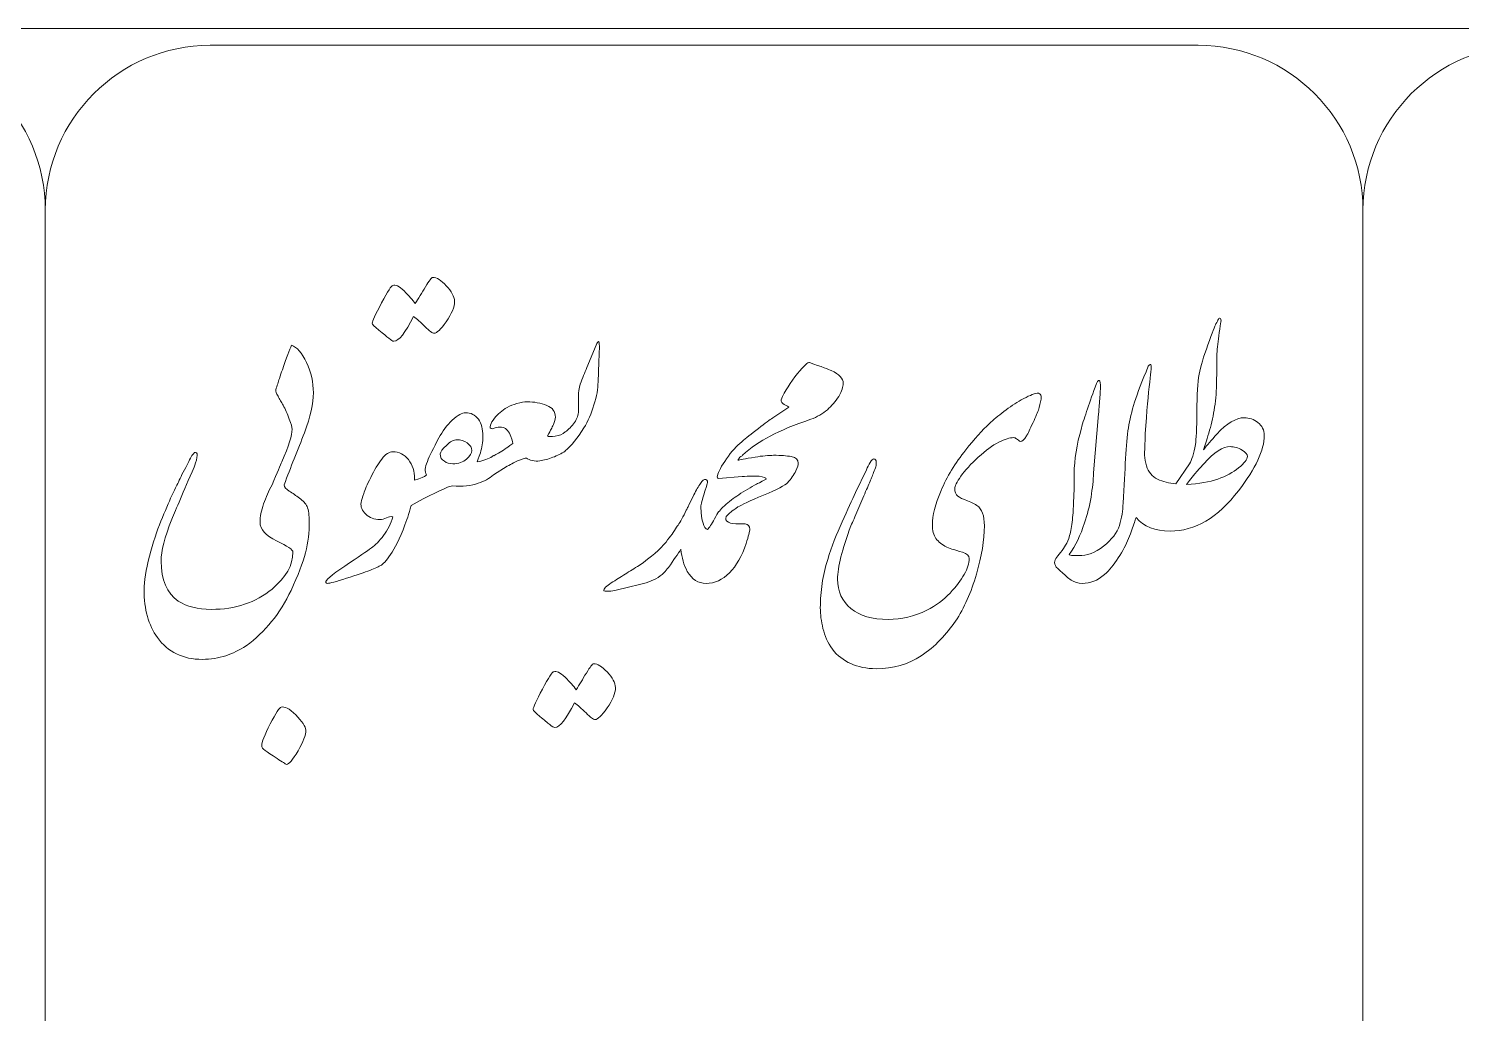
# Model space of a CAD drawing. Header units: millimetres. Extents: x 62 to 462, y 96 to 456.
# Drawn here: x 342.81 to 385.76, y 426.28 to 455.8 of the extents above; entities that cross this region are included whole.
import ezdxf

# ---------------------------------------------------------------- set-up
doc = ezdxf.new("R2010")
doc.units = ezdxf.units.MM
doc.header["$MEASUREMENT"] = 0
doc.layers.add('Layer 1', color=7, linetype='Continuous')

msp = doc.modelspace()

# ---------------------------------------------------------------- linework, layer by layer
at = {"layer": 'Layer 1', "color": 242, "lineweight": 18}
msp.add_lwpolyline([(62.3067, 95.8033), (462.3067, 95.8033), (462.3067, 455.8033), (62.3067, 455.8033), (62.3067, 95.8033)], close=True, dxfattribs=at)
at = {"layer": 'Layer 1', "color": 250, "lineweight": 18}
for points, knots in [([(308.7442, 455.3033), (308.7442, 455.3033), (338.3692, 455.3033), (338.3692, 455.3033), (341.0887, 455.3033), (343.3067, 453.0853), (343.3067, 450.3658), (343.3067, 450.3658), (343.3067, 420.7408), (343.3067, 420.7408), (343.3067, 418.0213), (341.0887, 415.8033), (338.3692, 415.8033), (338.3692, 415.8033), (308.7442, 415.8033), (308.7442, 415.8033), (306.0247, 415.8033), (303.8067, 418.0213), (303.8067, 420.7408), (303.8067, 420.7408), (303.8067, 450.3658), (303.8067, 450.3658), (303.8067, 453.0853), (306.0247, 455.3033), (308.7442, 455.3033)], [0, 0, 0, 0, 0.125, 0.125, 0.125, 0.25, 0.25, 0.25, 0.375, 0.375, 0.375, 0.5, 0.5, 0.5, 0.625, 0.625, 0.625, 0.75, 0.75, 0.75, 0.875, 0.875, 0.875, 1, 1, 1, 1]), ([(348.2442, 455.3033), (348.2442, 455.3033), (377.8692, 455.3033), (377.8692, 455.3033), (380.5887, 455.3033), (382.8067, 453.0853), (382.8067, 450.3658), (382.8067, 450.3658), (382.8067, 420.7408), (382.8067, 420.7408), (382.8067, 418.0213), (380.5887, 415.8033), (377.8692, 415.8033), (377.8692, 415.8033), (348.2442, 415.8033), (348.2442, 415.8033), (345.5247, 415.8033), (343.3067, 418.0213), (343.3067, 420.7408), (343.3067, 420.7408), (343.3067, 450.3658), (343.3067, 450.3658), (343.3067, 453.0853), (345.5247, 455.3033), (348.2442, 455.3033)], [0, 0, 0, 0, 0.125, 0.125, 0.125, 0.25, 0.25, 0.25, 0.375, 0.375, 0.375, 0.5, 0.5, 0.5, 0.625, 0.625, 0.625, 0.75, 0.75, 0.75, 0.875, 0.875, 0.875, 1, 1, 1, 1]), ([(387.7442, 455.3033), (387.7442, 455.3033), (417.3692, 455.3033), (417.3692, 455.3033), (420.0887, 455.3033), (422.3067, 453.0853), (422.3067, 450.3658), (422.3067, 450.3658), (422.3067, 420.7408), (422.3067, 420.7408), (422.3067, 418.0213), (420.0887, 415.8033), (417.3692, 415.8033), (417.3692, 415.8033), (387.7442, 415.8033), (387.7442, 415.8033), (385.0247, 415.8033), (382.8067, 418.0213), (382.8067, 420.7408), (382.8067, 420.7408), (382.8067, 450.3658), (382.8067, 450.3658), (382.8067, 453.0853), (385.0247, 455.3033), (387.7442, 455.3033)], [0, 0, 0, 0, 0.125, 0.125, 0.125, 0.25, 0.25, 0.25, 0.375, 0.375, 0.375, 0.5, 0.5, 0.5, 0.625, 0.625, 0.625, 0.75, 0.75, 0.75, 0.875, 0.875, 0.875, 1, 1, 1, 1]), ([(353.1061, 446.9703), (353.1061, 447.0307), (353.1989, 447.2328), (353.3847, 447.5834), (353.5705, 447.9318), (353.6843, 448.106), (353.7237, 448.106), (353.8005, 448.1385), (353.9142, 448.0828), (354.0606, 447.9411), (354.2092, 447.7971), (354.3207, 447.6717), (354.3973, 447.5625), (354.4879, 447.7112), (354.5901, 447.8807), (354.7016, 448.0665), (354.8131, 448.2523), (354.885, 448.3452), (354.9222, 448.3452), (355.0359, 448.3452), (355.1707, 448.2615), (355.3263, 448.0967), (355.4843, 447.9318), (355.5655, 447.7762), (355.5748, 447.6298), (355.5748, 447.458), (355.4912, 447.2536), (355.324, 447.0191), (355.1591, 446.7868), (355.0406, 446.6707), (354.9617, 446.6707), (354.9129, 446.6707), (354.8223, 446.738), (354.6899, 446.8681), (354.5599, 447.0005), (354.4437, 447.1027), (354.3439, 447.1747), (354.0977, 446.68), (353.9026, 446.4338), (353.7586, 446.4338), (353.7215, 446.4338), (353.6704, 446.4617), (353.6007, 446.5221), (353.538, 446.5755), (353.4404, 446.6568), (353.3057, 446.766), (353.171, 446.8751), (353.1061, 446.9424), (353.1061, 446.9703)], [0, 0, 0, 0, 0.0625, 0.0625, 0.0625, 0.125, 0.125, 0.125, 0.1875, 0.1875, 0.1875, 0.25, 0.25, 0.25, 0.3125, 0.3125, 0.3125, 0.375, 0.375, 0.375, 0.4375, 0.4375, 0.4375, 0.5, 0.5, 0.5, 0.5625, 0.5625, 0.5625, 0.625, 0.625, 0.625, 0.6875, 0.6875, 0.6875, 0.75, 0.75, 0.75, 0.8125, 0.8125, 0.8125, 0.875, 0.875, 0.875, 0.9375, 0.9375, 0.9375, 1, 1, 1, 1]), ([(376.2545, 443.0187), (376.2646, 442.9086), (376.2848, 442.8024), (376.3145, 442.6993), (376.3749, 442.5135), (376.4863, 442.3788), (376.6489, 442.2998), (376.8115, 442.2209), (376.995, 442.1744), (377.1994, 442.1605), (377.1994, 442.1605), (377.6081, 442.7597), (377.6081, 442.7597), (377.6755, 442.8735), (377.7358, 443.0663), (377.7846, 443.338), (377.8078, 443.4866), (377.8218, 443.8164), (377.8264, 444.3204), (377.8311, 444.8267), (377.8519, 445.203), (377.8938, 445.4468), (377.9402, 445.6744), (378.0285, 445.967), (378.1585, 446.327), (378.2909, 446.6892), (378.3721, 446.8983), (378.4001, 446.9541), (378.4302, 447.0098), (378.4535, 447.0562), (378.4721, 447.0934), (378.4953, 447.1306), (378.5162, 447.1375), (378.5324, 447.1166), (378.551, 447.0957), (378.5556, 447.0608), (378.5463, 447.0098), (378.4975, 446.7055), (378.4628, 446.4593), (378.4442, 446.2666), (378.4279, 446.0738), (378.4186, 445.8904), (378.4209, 445.7162), (378.4233, 445.542), (378.4209, 445.3167), (378.4116, 445.0403), (378.4024, 444.764), (378.3745, 444.5085), (378.3281, 444.2763), (378.284, 444.0417), (378.2282, 443.8164), (378.1585, 443.5958), (378.0912, 443.3775), (378.0447, 443.2381), (378.0238, 443.1777), (378.133, 443.3148), (378.2654, 443.4704), (378.4256, 443.6492), (378.7275, 443.9767), (379.0038, 444.1392), (379.2478, 444.1392), (379.3964, 444.1392), (379.5334, 444.0904), (379.6565, 443.9952), (379.7819, 443.9047), (379.847, 443.7769), (379.847, 443.6074), (379.847, 443.1708), (379.5891, 442.6203), (379.0782, 441.9515), (378.4511, 441.1432), (377.766, 440.7392), (377.0228, 440.7392), (376.5752, 440.7392), (376.236, 440.8748), (376.0037, 441.148), (375.9869, 441.0936), (375.9705, 441.044), (375.9544, 440.9994), (375.9149, 440.8646), (375.8569, 440.7044), (375.7802, 440.5209), (375.706, 440.3374), (375.6014, 440.1423), (375.4691, 439.938), (375.3344, 439.7336), (375.1997, 439.5687), (375.0626, 439.441), (374.8513, 439.2575), (374.6261, 439.1692), (374.3892, 439.1739), (374.2684, 439.1785), (374.1569, 439.211), (374.0571, 439.2714), (373.9618, 439.3341), (373.8736, 439.413), (373.7923, 439.5037), (373.7179, 439.5618), (373.6738, 439.6012), (373.6552, 439.6175), (373.5925, 439.6779), (373.56, 439.7382), (373.56, 439.8009), (373.56, 439.8473), (373.5833, 439.9008), (373.6274, 439.9588), (373.6738, 440.0169), (373.7249, 440.0842), (373.7853, 440.1562), (373.8109, 440.1911), (373.848, 440.2469), (373.8921, 440.3189), (373.9386, 440.3909), (373.9781, 440.4883), (374.0129, 440.6091), (374.0454, 440.7276), (374.0756, 440.8855), (374.0965, 441.0806), (374.1151, 441.2757), (374.1267, 441.4452), (374.1313, 441.5846), (374.1313, 441.5846), (374.1452, 442.0073), (374.1452, 442.0073), (374.1499, 442.1513), (374.1499, 442.3045), (374.1452, 442.4624), (374.1545, 442.8806), (374.2265, 443.3334), (374.3636, 443.8234), (374.4588, 444.1555), (374.6098, 444.6015), (374.8188, 445.1635), (374.8327, 445.2007), (374.8467, 445.2239), (374.8606, 445.2378), (374.8722, 445.2517), (374.8838, 445.2586), (374.8931, 445.2586), (374.9257, 445.254), (374.9396, 445.1681), (374.9349, 445.0009), (374.9303, 444.9196), (374.921, 444.7872), (374.907, 444.6061), (374.8931, 444.4203), (374.8838, 444.3019), (374.8791, 444.2531), (374.8791, 444.2531), (374.7305, 442.4834), (374.7305, 442.4834), (374.7212, 442.2697), (374.6957, 442.0281), (374.6562, 441.7541), (374.6098, 441.4916), (374.5448, 441.2362), (374.4588, 440.9853), (374.3404, 440.6185), (374.1871, 440.3026), (374.0013, 440.0401), (374.0105, 440.0215), (374.0478, 440.0123), (374.1105, 440.0123), (374.1105, 440.0123), (374.2823, 440.0053), (374.2823, 440.0053), (374.5308, 439.9961), (374.7793, 440.0913), (375.0301, 440.2887), (375.2786, 440.4861), (375.4389, 440.6951), (375.5062, 440.9134), (375.5736, 441.1341), (375.6107, 441.3547), (375.6154, 441.5776), (375.6455, 442.0908), (375.6711, 442.5368), (375.6897, 442.9153), (375.7083, 443.2939), (375.7361, 443.6004), (375.7756, 443.8373), (375.8128, 444.072), (375.8755, 444.3297), (375.9614, 444.6061), (376.0474, 444.8824), (376.1844, 445.2401), (376.3702, 445.6814), (376.398, 445.7255), (376.4212, 445.7441), (376.4445, 445.7348), (376.4677, 445.7255), (376.4585, 445.549), (376.4143, 445.2007), (376.3702, 444.8546), (376.326, 444.3414), (376.2819, 443.6609), (376.2773, 443.4839), (376.2683, 443.2706), (376.2545, 443.0187)], [0, 0, 0, 0, 0.0151515, 0.0151515, 0.0151515, 0.030303, 0.030303, 0.030303, 0.0454545, 0.0454545, 0.0454545, 0.0606061, 0.0606061, 0.0606061, 0.0757576, 0.0757576, 0.0757576, 0.0909091, 0.0909091, 0.0909091, 0.1060606, 0.1060606, 0.1060606, 0.1212121, 0.1212121, 0.1212121, 0.1363636, 0.1363636, 0.1363636, 0.1515152, 0.1515152, 0.1515152, 0.1666667, 0.1666667, 0.1666667, 0.1818182, 0.1818182, 0.1818182, 0.1969697, 0.1969697, 0.1969697, 0.2121212, 0.2121212, 0.2121212, 0.2272727, 0.2272727, 0.2272727, 0.2424242, 0.2424242, 0.2424242, 0.2575758, 0.2575758, 0.2575758, 0.2727273, 0.2727273, 0.2727273, 0.2878788, 0.2878788, 0.2878788, 0.3030303, 0.3030303, 0.3030303, 0.3181818, 0.3181818, 0.3181818, 0.3333333, 0.3333333, 0.3333333, 0.3484848, 0.3484848, 0.3484848, 0.3636364, 0.3636364, 0.3636364, 0.3787879, 0.3787879, 0.3787879, 0.3939394, 0.3939394, 0.3939394, 0.4090909, 0.4090909, 0.4090909, 0.4242424, 0.4242424, 0.4242424, 0.4393939, 0.4393939, 0.4393939, 0.4545455, 0.4545455, 0.4545455, 0.469697, 0.469697, 0.469697, 0.4848485, 0.4848485, 0.4848485, 0.5, 0.5, 0.5, 0.5151515, 0.5151515, 0.5151515, 0.530303, 0.530303, 0.530303, 0.5454545, 0.5454545, 0.5454545, 0.5606061, 0.5606061, 0.5606061, 0.5757576, 0.5757576, 0.5757576, 0.5909091, 0.5909091, 0.5909091, 0.6060606, 0.6060606, 0.6060606, 0.6212121, 0.6212121, 0.6212121, 0.6363636, 0.6363636, 0.6363636, 0.6515152, 0.6515152, 0.6515152, 0.6666667, 0.6666667, 0.6666667, 0.6818182, 0.6818182, 0.6818182, 0.6969697, 0.6969697, 0.6969697, 0.7121212, 0.7121212, 0.7121212, 0.7272727, 0.7272727, 0.7272727, 0.7424242, 0.7424242, 0.7424242, 0.7575758, 0.7575758, 0.7575758, 0.7727273, 0.7727273, 0.7727273, 0.7878788, 0.7878788, 0.7878788, 0.8030303, 0.8030303, 0.8030303, 0.8181818, 0.8181818, 0.8181818, 0.8333333, 0.8333333, 0.8333333, 0.8484848, 0.8484848, 0.8484848, 0.8636364, 0.8636364, 0.8636364, 0.8787879, 0.8787879, 0.8787879, 0.8939394, 0.8939394, 0.8939394, 0.9090909, 0.9090909, 0.9090909, 0.9242424, 0.9242424, 0.9242424, 0.9393939, 0.9393939, 0.9393939, 0.9545455, 0.9545455, 0.9545455, 0.969697, 0.969697, 0.969697, 0.9848485, 0.9848485, 0.9848485, 1, 1, 1, 1]), ([(350.7302, 440.1075), (350.7302, 440.1842), (350.5676, 440.2979), (350.2401, 440.4466), (349.908, 440.6022), (349.7431, 440.7903), (349.7431, 441.0133), (349.7431, 441.1712), (349.778, 441.3523), (349.85, 441.5543), (349.9197, 441.7541), (350.0032, 441.9469), (350.1032, 442.1281), (350.1032, 442.1281), (350.1055, 442.1322), (350.1055, 442.1322), (350.1055, 442.1322), (350.1054, 442.1327), (350.1054, 442.1327), (350.2587, 442.495), (350.3563, 442.7249), (350.398, 442.8201), (350.6024, 443.2963), (350.7046, 443.6214), (350.7046, 443.7933), (350.7046, 443.8514), (350.6767, 443.9536), (350.621, 444.0998), (350.5583, 444.2577), (350.4979, 444.3972), (350.4375, 444.5132), (350.412, 444.5597), (350.3841, 444.6038), (350.3563, 444.6502), (350.3283, 444.6967), (350.3051, 444.7408), (350.2819, 444.7873), (350.2262, 444.8686), (350.2053, 444.9313), (350.2146, 444.9777), (350.2541, 445.1031), (350.2912, 445.217), (350.3237, 445.3168), (350.3539, 445.4166), (350.3841, 445.5026), (350.412, 445.5745), (350.5327, 445.9392), (350.6257, 446.183), (350.6906, 446.3108), (350.844, 446.2597), (350.9949, 446.0879), (351.1389, 445.7929), (351.2759, 445.4979), (351.3433, 445.196), (351.3433, 444.8894), (351.3433, 444.5712), (351.255, 444.1718), (351.0785, 443.6911), (350.974, 443.4333), (350.8695, 443.1731), (350.7673, 442.9108), (350.6652, 442.6507), (350.5652, 442.3906), (350.4654, 442.1327), (350.4654, 442.1327), (350.4648, 442.1315), (350.4648, 442.1315), (350.4648, 442.1315), (350.4654, 442.1281), (350.4654, 442.1281), (350.4654, 442.0654), (350.5165, 442.0003), (350.6187, 441.9376), (350.7209, 441.8749), (350.8231, 441.8052), (350.9276, 441.7309), (351.0321, 441.6543), (351.1065, 441.5706), (351.1529, 441.4754), (351.197, 441.371), (351.2202, 441.2176), (351.2202, 441.0133), (351.2202, 440.7137), (351.1807, 440.4071), (351.1041, 440.0935), (351.0275, 439.7893), (350.8835, 439.413), (350.6744, 438.9648), (350.3446, 438.2704), (349.8964, 437.7177), (349.3274, 437.3043), (349.1207, 437.1719), (348.9164, 437.0721), (348.7166, 437.0047), (348.4983, 436.9327), (348.2638, 436.8955), (348.0152, 436.8955), (347.43, 436.8955), (346.9818, 437.1138), (346.6682, 437.5481), (346.4011, 437.9197), (346.2664, 438.3982), (346.2664, 438.9787), (346.2664, 439.2366), (346.3199, 439.5733), (346.429, 439.9914), (346.5382, 440.3955), (346.652, 440.7439), (346.7705, 441.0388), (346.8981, 441.343), (347.005, 441.6008), (347.0955, 441.8075), (347.1234, 441.8586), (347.1629, 441.9352), (347.2117, 442.0374), (347.2627, 442.1374), (347.3254, 442.2721), (347.4022, 442.4346), (347.4579, 442.5344), (347.5066, 442.625), (347.5484, 442.7064), (347.5925, 442.7876), (347.6274, 442.8619), (347.6553, 442.9246), (347.7226, 443.0477), (347.7738, 443.1058), (347.8109, 443.1012), (347.8619, 443.0919), (347.8736, 443.0407), (347.8527, 442.9455), (347.8295, 442.8318), (347.7992, 442.7342), (347.7644, 442.6529), (347.4416, 441.9074), (347.2187, 441.3895), (347.0955, 441.0946), (346.8842, 440.5534), (346.7774, 440.1377), (346.7774, 439.8427), (346.7774, 439.283), (346.9492, 438.8859), (347.2929, 438.6444), (347.5484, 438.4771), (347.8759, 438.3935), (348.28, 438.3935), (349.0069, 438.3935), (349.6131, 438.5979), (350.1032, 439.0043), (350.5212, 439.355), (350.7302, 439.7219), (350.7302, 440.1075)], [0, 0, 0, 0, 0.02, 0.02, 0.02, 0.04, 0.04, 0.04, 0.06, 0.06, 0.06, 0.08, 0.08, 0.08, 0.1, 0.1, 0.1, 0.12, 0.12, 0.12, 0.14, 0.14, 0.14, 0.16, 0.16, 0.16, 0.18, 0.18, 0.18, 0.2, 0.2, 0.2, 0.22, 0.22, 0.22, 0.24, 0.24, 0.24, 0.26, 0.26, 0.26, 0.28, 0.28, 0.28, 0.3, 0.3, 0.3, 0.32, 0.32, 0.32, 0.34, 0.34, 0.34, 0.36, 0.36, 0.36, 0.38, 0.38, 0.38, 0.4, 0.4, 0.4, 0.42, 0.42, 0.42, 0.44, 0.44, 0.44, 0.46, 0.46, 0.46, 0.48, 0.48, 0.48, 0.5, 0.5, 0.5, 0.52, 0.52, 0.52, 0.54, 0.54, 0.54, 0.56, 0.56, 0.56, 0.58, 0.58, 0.58, 0.6, 0.6, 0.6, 0.62, 0.62, 0.62, 0.64, 0.64, 0.64, 0.66, 0.66, 0.66, 0.68, 0.68, 0.68, 0.7, 0.7, 0.7, 0.72, 0.72, 0.72, 0.74, 0.74, 0.74, 0.76, 0.76, 0.76, 0.78, 0.78, 0.78, 0.8, 0.8, 0.8, 0.82, 0.82, 0.82, 0.84, 0.84, 0.84, 0.86, 0.86, 0.86, 0.88, 0.88, 0.88, 0.9, 0.9, 0.9, 0.92, 0.92, 0.92, 0.94, 0.94, 0.94, 0.96, 0.96, 0.96, 0.98, 0.98, 0.98, 1, 1, 1, 1]), ([(358.889, 443.712), (358.9981, 443.7887), (359.091, 443.8839), (359.1676, 443.9976), (359.2489, 444.1115), (359.2908, 444.2252), (359.2908, 444.3391), (359.2908, 444.3391), (359.2908, 444.7873), (359.2908, 444.7873), (359.2908, 444.8964), (359.3093, 445.0172), (359.3442, 445.1473), (359.4092, 445.3284), (359.4742, 445.4956), (359.5416, 445.6443), (359.5416, 445.6443), (359.8203, 446.3177), (359.8203, 446.3177), (359.8249, 446.3503), (359.8481, 446.3875), (359.8899, 446.427), (359.9086, 446.427), (359.9155, 446.3804), (359.9155, 446.2853), (359.9155, 446.2853), (359.9039, 445.8022), (359.9039, 445.8022), (359.9039, 445.8022), (359.876, 445.217), (359.876, 445.217), (359.876, 445.0126), (359.8342, 444.7803), (359.7529, 444.5226), (359.6763, 444.2624), (359.5764, 444.0348), (359.4533, 443.8351), (359.2683, 443.532), (359.0809, 443.3003), (358.8912, 443.1425), (358.8912, 443.1425), (358.889, 443.1383), (358.889, 443.1383), (358.7797, 443.0663), (358.6567, 443.0036), (358.522, 442.9525), (358.3849, 442.8991), (358.2526, 442.8643), (358.1272, 442.8457), (358.0575, 442.8318), (357.9855, 442.8364), (357.9089, 442.855), (357.8322, 442.8759), (357.7718, 442.8991), (357.7323, 442.927), (357.6766, 442.927), (357.6, 442.9038), (357.5001, 442.8596), (357.4048, 442.8178), (357.2864, 442.7598), (357.1471, 442.6831), (357.1471, 442.6831), (356.7453, 442.43), (356.7453, 442.43), (356.7453, 442.43), (356.7448, 442.4317), (356.7448, 442.4317), (356.6172, 442.3183), (356.464, 442.2324), (356.2831, 442.1744), (356.0787, 442.0955), (355.821, 442.0723), (355.5075, 442.0978), (355.4424, 442.0978), (355.1521, 441.9701), (354.6296, 441.71), (354.6296, 441.71), (354.2706, 441.5121), (354.2706, 441.5121), (354.2706, 441.5121), (354.2441, 441.4081), (354.2441, 441.4081), (354.2162, 441.2942), (354.1813, 441.1851), (354.1465, 441.0853), (353.9862, 440.6463), (353.84, 440.3211), (353.7029, 440.1121), (353.5682, 439.9031), (353.4614, 439.7754), (353.3847, 439.7243), (353.3058, 439.6755), (353.192, 439.6221), (353.0363, 439.564), (352.8831, 439.5083), (352.6485, 439.4293), (352.3326, 439.3271), (352.0168, 439.2249), (351.831, 439.1739), (351.7707, 439.1739), (351.7358, 439.1739), (351.7172, 439.1832), (351.7172, 439.2017), (351.6801, 439.2505), (351.8682, 439.4154), (352.2816, 439.6918), (352.695, 439.9681), (352.9621, 440.1493), (353.0805, 440.2352), (353.2013, 440.3211), (353.3244, 440.4466), (353.4474, 440.6137), (353.5728, 440.7787), (353.6658, 440.9668), (353.7238, 441.1735), (353.6611, 441.1828), (353.5961, 441.1712), (353.5311, 441.1363), (353.4637, 441.1038), (353.3987, 441.0853), (353.3359, 441.0853), (353.1688, 441.0899), (353.0271, 441.1456), (352.9133, 441.2502), (352.8018, 441.3523), (352.753, 441.4684), (352.7716, 441.5962), (352.7902, 441.6728), (352.8157, 441.7634), (352.8506, 441.8656), (352.8831, 441.9678), (352.9551, 442.1303), (353.0643, 442.351), (353.1734, 442.5739), (353.2825, 442.7574), (353.394, 442.9014), (353.5055, 443.0477), (353.6146, 443.1197), (353.7238, 443.1197), (353.9096, 443.1197), (354.0652, 443.0407), (354.1906, 442.8828), (354.316, 442.7226), (354.3765, 442.5322), (354.3765, 442.3115), (354.3765, 442.3115), (354.3761, 442.2649), (354.3761, 442.2649), (354.3761, 442.2649), (354.5042, 442.3092), (354.5042, 442.3092), (354.6551, 442.3649), (354.7318, 442.4044), (354.7318, 442.4322), (354.7038, 442.4786), (354.6899, 442.5344), (354.6899, 442.6018), (354.6992, 442.6621), (354.7224, 442.7365), (354.7596, 442.827), (354.8223, 442.9942), (354.9385, 443.2311), (355.1056, 443.5354), (355.2101, 443.7351), (355.3425, 443.9116), (355.5075, 444.065), (355.67, 444.2158), (355.8024, 444.2902), (355.9023, 444.2902), (356.0602, 444.2902), (356.1902, 444.2229), (356.2901, 444.0928), (356.3807, 443.965), (356.4248, 443.7978), (356.4248, 443.5888), (356.4248, 443.403), (356.3993, 443.2358), (356.3481, 443.0895), (356.2947, 442.9409), (356.2622, 442.8502), (356.2483, 442.8131), (356.2483, 442.8131), (356.3296, 442.827), (356.3296, 442.827), (356.5061, 442.8712), (356.6455, 442.9315), (356.7453, 443.0036), (356.7453, 443.0036), (356.7495, 442.9965), (356.7495, 442.9965), (356.8306, 443.0386), (356.9453, 443.1075), (357.0913, 443.2057), (357.1239, 443.2243), (357.1982, 443.2777), (357.3167, 443.3636), (357.3167, 443.4356), (357.2841, 443.5401), (357.2214, 443.6772), (357.154, 443.8002), (357.0612, 443.8606), (356.9427, 443.8606), (356.8661, 443.8606), (356.7871, 443.8421), (356.7035, 443.8049), (356.6455, 443.8049), (356.6269, 443.8444), (356.6501, 443.921), (356.6687, 443.9768), (356.7082, 444.0441), (356.7731, 444.1254), (356.8731, 444.2531), (356.9961, 444.3599), (357.1471, 444.4458), (357.2423, 444.497), (357.3399, 444.5341), (357.4397, 444.562), (357.5628, 444.5992), (357.665, 444.6178), (357.7532, 444.6178), (357.9599, 444.6178), (358.155, 444.5805), (358.3385, 444.5085), (358.5103, 444.4412), (358.5963, 444.3228), (358.5963, 444.1532), (358.5963, 444.0952), (358.5754, 444.0232), (358.5359, 443.9373), (358.5127, 443.8861), (358.4918, 443.8397), (358.4708, 443.8002), (358.45, 443.7584), (358.4128, 443.6911), (358.3571, 443.5959), (358.3896, 443.5679), (358.4662, 443.5657), (358.5893, 443.5842), (358.7124, 443.6052), (358.8122, 443.6469), (358.889, 443.712)], [0, 0, 0, 0, 0.0125, 0.0125, 0.0125, 0.025, 0.025, 0.025, 0.0375, 0.0375, 0.0375, 0.05, 0.05, 0.05, 0.0625, 0.0625, 0.0625, 0.075, 0.075, 0.075, 0.0875, 0.0875, 0.0875, 0.1, 0.1, 0.1, 0.1125, 0.1125, 0.1125, 0.125, 0.125, 0.125, 0.1375, 0.1375, 0.1375, 0.15, 0.15, 0.15, 0.1625, 0.1625, 0.1625, 0.175, 0.175, 0.175, 0.1875, 0.1875, 0.1875, 0.2, 0.2, 0.2, 0.2125, 0.2125, 0.2125, 0.225, 0.225, 0.225, 0.2375, 0.2375, 0.2375, 0.25, 0.25, 0.25, 0.2625, 0.2625, 0.2625, 0.275, 0.275, 0.275, 0.2875, 0.2875, 0.2875, 0.3, 0.3, 0.3, 0.3125, 0.3125, 0.3125, 0.325, 0.325, 0.325, 0.3375, 0.3375, 0.3375, 0.35, 0.35, 0.35, 0.3625, 0.3625, 0.3625, 0.375, 0.375, 0.375, 0.3875, 0.3875, 0.3875, 0.4, 0.4, 0.4, 0.4125, 0.4125, 0.4125, 0.425, 0.425, 0.425, 0.4375, 0.4375, 0.4375, 0.45, 0.45, 0.45, 0.4625, 0.4625, 0.4625, 0.475, 0.475, 0.475, 0.4875, 0.4875, 0.4875, 0.5, 0.5, 0.5, 0.5125, 0.5125, 0.5125, 0.525, 0.525, 0.525, 0.5375, 0.5375, 0.5375, 0.55, 0.55, 0.55, 0.5625, 0.5625, 0.5625, 0.575, 0.575, 0.575, 0.5875, 0.5875, 0.5875, 0.6, 0.6, 0.6, 0.6125, 0.6125, 0.6125, 0.625, 0.625, 0.625, 0.6375, 0.6375, 0.6375, 0.65, 0.65, 0.65, 0.6625, 0.6625, 0.6625, 0.675, 0.675, 0.675, 0.6875, 0.6875, 0.6875, 0.7, 0.7, 0.7, 0.7125, 0.7125, 0.7125, 0.725, 0.725, 0.725, 0.7375, 0.7375, 0.7375, 0.75, 0.75, 0.75, 0.7625, 0.7625, 0.7625, 0.775, 0.775, 0.775, 0.7875, 0.7875, 0.7875, 0.8, 0.8, 0.8, 0.8125, 0.8125, 0.8125, 0.825, 0.825, 0.825, 0.8375, 0.8375, 0.8375, 0.85, 0.85, 0.85, 0.8625, 0.8625, 0.8625, 0.875, 0.875, 0.875, 0.8875, 0.8875, 0.8875, 0.9, 0.9, 0.9, 0.9125, 0.9125, 0.9125, 0.925, 0.925, 0.925, 0.9375, 0.9375, 0.9375, 0.95, 0.95, 0.95, 0.9625, 0.9625, 0.9625, 0.975, 0.975, 0.975, 0.9875, 0.9875, 0.9875, 1, 1, 1, 1]), ([(364.1912, 443.4262), (364.305, 443.5215), (364.4676, 443.6516), (364.6812, 443.8211), (364.8903, 443.979), (365.032, 444.0835), (365.1109, 444.1323), (365.1109, 444.1323), (365.5986, 444.4528), (365.5986, 444.4528), (365.5871, 444.4621), (365.5383, 444.4922), (365.457, 444.541), (365.3943, 444.5736), (365.3617, 444.6177), (365.3617, 444.6781), (365.4802, 444.9405), (365.6428, 445.2007), (365.8518, 445.4608), (366.0561, 445.7046), (366.1746, 445.8161), (366.2118, 445.7929), (366.5787, 445.6675), (366.7971, 445.5862), (366.8644, 445.556), (367.1059, 445.4421), (367.2267, 445.3121), (367.2267, 445.1681), (367.2267, 445.0683), (367.1802, 444.9382), (367.0897, 444.7803), (366.9898, 444.6247), (366.876, 444.4922), (366.7505, 444.3785), (366.6089, 444.2601), (366.444, 444.1648), (366.2535, 444.0928), (365.7589, 443.9256), (365.3548, 443.7584), (365.0389, 443.5912), (364.7281, 443.4289), (364.4487, 443.2374), (364.2032, 443.0146), (364.2032, 443.0146), (364.1935, 442.999), (364.1935, 442.999), (364.1425, 442.9687), (364.11, 442.9385), (364.0937, 442.9107), (364.0774, 442.8828), (364.0705, 442.8689), (364.0705, 442.8643), (364.11, 442.8735), (364.2818, 442.9038), (364.5814, 442.9595), (364.802, 442.9943), (364.9879, 443.0129), (365.1387, 443.0129), (365.3547, 443.0129), (365.5335, 442.999), (365.6682, 442.9734), (365.8099, 442.9455), (365.8797, 442.8806), (365.8797, 442.776), (365.8797, 442.7342), (365.8541, 442.6576), (365.8053, 442.5437), (365.7403, 442.4253), (365.659, 442.3068), (365.5591, 442.1908), (365.4918, 442.1118), (365.2502, 441.9886), (364.8345, 441.8168), (364.4211, 441.6426), (364.1657, 441.5265), (364.0705, 441.4662), (363.9752, 441.4034), (363.9032, 441.3523), (363.8521, 441.3129), (363.8247, 441.2767), (363.7947, 441.2497), (363.7623, 441.2327), (363.6914, 441.1513), (363.682, 441.0867), (363.736, 441.0388), (363.7894, 440.9877), (363.88, 440.9621), (364.0078, 440.9599), (364.1354, 440.9575), (364.2284, 440.9575), (364.2864, 440.9575), (364.377, 440.9482), (364.4235, 440.8948), (364.4235, 440.7996), (364.4235, 440.7322), (364.3863, 440.5883), (364.3143, 440.3723), (364.1866, 439.9914), (364.0217, 439.6987), (363.8173, 439.4944), (363.6037, 439.2807), (363.3714, 439.1739), (363.116, 439.1739), (362.8767, 439.1739), (362.6886, 439.2946), (362.5516, 439.5338), (362.4473, 439.7243), (362.3834, 439.9456), (362.362, 440.1972), (362.2696, 440.058), (362.1447, 439.8755), (361.9871, 439.6499), (361.8919, 439.5315), (361.8107, 439.4479), (361.741, 439.3991), (361.6504, 439.3341), (361.5598, 439.283), (361.4669, 439.2459), (361.3741, 439.2064), (361.2719, 439.1762), (361.1604, 439.1507), (361.0489, 439.1251), (360.9398, 439.0995), (360.8306, 439.0717), (360.8306, 439.0717), (360.3801, 438.9625), (360.3801, 438.9625), (360.1989, 438.9323), (360.0874, 438.9277), (360.0479, 438.9486), (360.0479, 439.0136), (360.1222, 439.0926), (360.2732, 439.1878), (360.4079, 439.2737), (360.5473, 439.362), (360.6866, 439.4503), (360.8283, 439.5385), (360.9676, 439.6245), (361.1093, 439.7104), (361.4669, 439.9612), (361.7363, 440.1957), (361.9129, 440.4117), (362.0476, 440.5813), (362.1544, 440.7276), (362.2311, 440.8553), (362.2821, 440.9273), (362.3565, 441.0527), (362.4563, 441.2293), (362.4563, 441.2293), (362.5222, 441.3641), (362.5222, 441.3641), (362.5379, 441.401), (362.5547, 441.4364), (362.5725, 441.4708), (362.5807, 441.4873), (362.589, 441.5032), (362.5976, 441.5187), (362.5976, 441.5187), (362.7489, 441.8285), (362.7489, 441.8285), (362.8163, 441.9678), (362.8837, 442.0816), (362.9464, 442.1675), (363.0044, 442.2535), (363.0602, 442.2953), (363.1089, 442.2906), (363.1554, 442.2674), (363.1693, 442.2233), (363.1507, 442.1536), (363.0997, 442.0049), (363.0694, 441.9074), (363.0555, 441.861), (363.004, 441.6896), (362.9703, 441.554), (362.9554, 441.456), (362.9783, 441.0452), (363.0453, 440.8225), (363.1577, 440.7857), (363.2065, 440.8367), (363.2785, 440.9459), (363.369, 441.1131), (363.4225, 441.213), (363.4643, 441.2803), (363.4898, 441.3175), (363.4966, 441.326), (363.5043, 441.3332), (363.5131, 441.3395), (363.554, 441.3897), (363.6045, 441.443), (363.6616, 441.4963), (363.8033, 441.6241), (363.9451, 441.7332), (364.0913, 441.8285), (364.2772, 441.9515), (364.456, 442.0584), (364.6278, 442.1489), (364.6417, 442.1582), (364.7393, 442.207), (364.9205, 442.2929), (364.9205, 442.337), (364.8484, 442.3695), (364.7022, 442.3882), (364.5768, 442.3928), (364.4048, 442.3882), (364.1935, 442.3742), (364.1935, 442.3742), (363.4852, 442.3185), (363.4852, 442.3185), (363.4527, 442.3185), (363.4434, 442.3463), (363.4573, 442.3997), (363.4852, 442.5182), (363.5735, 442.6901), (363.7267, 442.9107), (363.8757, 443.1307), (364.0292, 443.2987), (364.1872, 443.4169), (364.1872, 443.4169), (364.1912, 443.4262), (364.1912, 443.4262)], [0, 0, 0, 0, 0.0136986, 0.0136986, 0.0136986, 0.0273973, 0.0273973, 0.0273973, 0.0410959, 0.0410959, 0.0410959, 0.0547945, 0.0547945, 0.0547945, 0.0684932, 0.0684932, 0.0684932, 0.0821918, 0.0821918, 0.0821918, 0.0958904, 0.0958904, 0.0958904, 0.109589, 0.109589, 0.109589, 0.1232877, 0.1232877, 0.1232877, 0.1369863, 0.1369863, 0.1369863, 0.1506849, 0.1506849, 0.1506849, 0.1643836, 0.1643836, 0.1643836, 0.1780822, 0.1780822, 0.1780822, 0.1917808, 0.1917808, 0.1917808, 0.2054795, 0.2054795, 0.2054795, 0.2191781, 0.2191781, 0.2191781, 0.2328767, 0.2328767, 0.2328767, 0.2465753, 0.2465753, 0.2465753, 0.260274, 0.260274, 0.260274, 0.2739726, 0.2739726, 0.2739726, 0.2876712, 0.2876712, 0.2876712, 0.3013699, 0.3013699, 0.3013699, 0.3150685, 0.3150685, 0.3150685, 0.3287671, 0.3287671, 0.3287671, 0.3424658, 0.3424658, 0.3424658, 0.3561644, 0.3561644, 0.3561644, 0.369863, 0.369863, 0.369863, 0.3835616, 0.3835616, 0.3835616, 0.3972603, 0.3972603, 0.3972603, 0.4109589, 0.4109589, 0.4109589, 0.4246575, 0.4246575, 0.4246575, 0.4383562, 0.4383562, 0.4383562, 0.4520548, 0.4520548, 0.4520548, 0.4657534, 0.4657534, 0.4657534, 0.4794521, 0.4794521, 0.4794521, 0.4931507, 0.4931507, 0.4931507, 0.5068493, 0.5068493, 0.5068493, 0.5205479, 0.5205479, 0.5205479, 0.5342466, 0.5342466, 0.5342466, 0.5479452, 0.5479452, 0.5479452, 0.5616438, 0.5616438, 0.5616438, 0.5753425, 0.5753425, 0.5753425, 0.5890411, 0.5890411, 0.5890411, 0.6027397, 0.6027397, 0.6027397, 0.6164384, 0.6164384, 0.6164384, 0.630137, 0.630137, 0.630137, 0.6438356, 0.6438356, 0.6438356, 0.6575342, 0.6575342, 0.6575342, 0.6712329, 0.6712329, 0.6712329, 0.6849315, 0.6849315, 0.6849315, 0.6986301, 0.6986301, 0.6986301, 0.7123288, 0.7123288, 0.7123288, 0.7260274, 0.7260274, 0.7260274, 0.739726, 0.739726, 0.739726, 0.7534247, 0.7534247, 0.7534247, 0.7671233, 0.7671233, 0.7671233, 0.7808219, 0.7808219, 0.7808219, 0.7945205, 0.7945205, 0.7945205, 0.8082192, 0.8082192, 0.8082192, 0.8219178, 0.8219178, 0.8219178, 0.8356164, 0.8356164, 0.8356164, 0.8493151, 0.8493151, 0.8493151, 0.8630137, 0.8630137, 0.8630137, 0.8767123, 0.8767123, 0.8767123, 0.890411, 0.890411, 0.890411, 0.9041096, 0.9041096, 0.9041096, 0.9178082, 0.9178082, 0.9178082, 0.9315068, 0.9315068, 0.9315068, 0.9452055, 0.9452055, 0.9452055, 0.9589041, 0.9589041, 0.9589041, 0.9726027, 0.9726027, 0.9726027, 0.9863014, 0.9863014, 0.9863014, 1, 1, 1, 1]), ([(373.1582, 444.699), (373.1419, 444.5852), (373.1117, 444.4761), (373.0746, 444.3692), (373.0351, 444.2624), (372.9724, 444.1137), (372.8842, 443.9233), (372.7959, 443.7329), (372.7425, 443.6236), (372.7239, 443.5958), (372.6519, 443.482), (372.5869, 443.4262), (372.5334, 443.4262), (372.4917, 443.4542), (372.4568, 443.4797), (372.4243, 443.5052), (372.3918, 443.5308), (372.3639, 443.5424), (372.336, 443.5424), (372.2223, 443.5424), (372.0737, 443.496), (371.8878, 443.403), (371.6997, 443.3101), (371.4977, 443.1615), (371.2747, 442.9572), (371.0517, 442.7528), (370.8776, 442.5623), (370.7522, 442.3858), (370.629, 442.2093), (370.5663, 442.0862), (370.5663, 442.0189), (370.5663, 441.919), (370.5966, 441.84), (370.6615, 441.7866), (370.715, 441.7448), (370.8125, 441.6984), (370.9542, 441.645), (371.0936, 441.5892), (371.1888, 441.5451), (371.2329, 441.5079), (371.3839, 441.4034), (371.4582, 441.199), (371.4582, 440.8948), (371.4582, 440.4744), (371.3793, 439.9914), (371.219, 439.4503), (371.0611, 438.9068), (370.852, 438.4377), (370.5942, 438.0381), (370.4619, 437.8524), (370.3086, 437.6666), (370.132, 437.4808), (369.9556, 437.2927), (369.7651, 437.1348), (369.5608, 437.0024), (369.1705, 436.7446), (368.72, 436.6146), (368.2137, 436.6146), (367.6377, 436.6238), (367.1988, 436.8189), (366.8992, 437.1998), (366.7645, 437.3949), (366.6693, 437.6016), (366.6182, 437.8199), (366.5648, 438.0381), (366.5392, 438.2449), (366.5392, 438.44), (366.5392, 438.6885), (366.5578, 438.9323), (366.5926, 439.1715), (366.6298, 439.4084), (366.6856, 439.6477), (366.7622, 439.8892), (366.8806, 440.2794), (367.0223, 440.6556), (367.1919, 441.0179), (367.359, 441.3802), (367.4937, 441.6728), (367.5982, 441.8958), (367.5982, 441.8958), (367.9188, 442.5763), (367.9188, 442.5763), (367.9559, 442.6529), (367.9931, 442.7272), (368.0349, 442.8016), (368.0744, 442.8735), (368.1115, 442.9084), (368.144, 442.9084), (368.1881, 442.9084), (368.2137, 442.8735), (368.216, 442.8016), (368.2184, 442.7272), (368.2091, 442.6738), (368.1905, 442.6366), (368.1417, 442.5066), (368.0976, 442.3951), (368.0627, 442.3068), (368.0256, 442.2186), (367.9722, 442.0908), (367.8978, 441.9237), (367.8258, 441.7541), (367.7469, 441.573), (367.6633, 441.3779), (367.5796, 441.1828), (367.51, 441.0226), (367.4566, 440.8948), (367.1895, 440.1888), (367.0548, 439.657), (367.0548, 439.3039), (367.0548, 438.9323), (367.1872, 438.6374), (367.4542, 438.419), (367.719, 438.2008), (368.093, 438.0916), (368.5737, 438.0916), (368.9731, 438.0916), (369.3586, 438.1845), (369.7326, 438.3703), (370.009, 438.5119), (370.2412, 438.6815), (370.427, 438.8813), (370.6128, 439.0809), (370.7545, 439.2691), (370.852, 439.4433), (370.9496, 439.6175), (370.9984, 439.7754), (370.9984, 439.9147), (370.9984, 440.0007), (370.9333, 440.0657), (370.8032, 440.1052), (370.6732, 440.147), (370.5803, 440.1748), (370.5222, 440.1888), (370.4665, 440.2004), (370.4014, 440.226), (370.3272, 440.2631), (370.1878, 440.3304), (370.081, 440.4163), (370.0066, 440.5185), (369.9346, 440.6208), (369.8975, 440.7601), (369.8975, 440.9367), (369.8975, 441.2037), (369.9857, 441.5451), (370.1599, 441.9562), (370.3341, 442.3695), (370.5803, 442.776), (370.8984, 443.1754), (371.1585, 443.5006), (371.3954, 443.7677), (371.6068, 443.9698), (371.7206, 444.0742), (371.8669, 444.195), (372.0434, 444.3274), (372.2199, 444.4621), (372.3918, 444.5759), (372.5613, 444.6711), (372.7657, 444.7896), (372.926, 444.8569), (373.0444, 444.8755), (373.0932, 444.8755), (373.128, 444.8546), (373.1466, 444.8151), (373.1629, 444.7733), (373.1675, 444.7362), (373.1582, 444.699)], [0, 0, 0, 0, 0.0181818, 0.0181818, 0.0181818, 0.0363636, 0.0363636, 0.0363636, 0.0545455, 0.0545455, 0.0545455, 0.0727273, 0.0727273, 0.0727273, 0.0909091, 0.0909091, 0.0909091, 0.1090909, 0.1090909, 0.1090909, 0.1272727, 0.1272727, 0.1272727, 0.1454545, 0.1454545, 0.1454545, 0.1636364, 0.1636364, 0.1636364, 0.1818182, 0.1818182, 0.1818182, 0.2, 0.2, 0.2, 0.2181818, 0.2181818, 0.2181818, 0.2363636, 0.2363636, 0.2363636, 0.2545455, 0.2545455, 0.2545455, 0.2727273, 0.2727273, 0.2727273, 0.2909091, 0.2909091, 0.2909091, 0.3090909, 0.3090909, 0.3090909, 0.3272727, 0.3272727, 0.3272727, 0.3454545, 0.3454545, 0.3454545, 0.3636364, 0.3636364, 0.3636364, 0.3818182, 0.3818182, 0.3818182, 0.4, 0.4, 0.4, 0.4181818, 0.4181818, 0.4181818, 0.4363636, 0.4363636, 0.4363636, 0.4545455, 0.4545455, 0.4545455, 0.4727273, 0.4727273, 0.4727273, 0.4909091, 0.4909091, 0.4909091, 0.5090909, 0.5090909, 0.5090909, 0.5272727, 0.5272727, 0.5272727, 0.5454545, 0.5454545, 0.5454545, 0.5636364, 0.5636364, 0.5636364, 0.5818182, 0.5818182, 0.5818182, 0.6, 0.6, 0.6, 0.6181818, 0.6181818, 0.6181818, 0.6363636, 0.6363636, 0.6363636, 0.6545455, 0.6545455, 0.6545455, 0.6727273, 0.6727273, 0.6727273, 0.6909091, 0.6909091, 0.6909091, 0.7090909, 0.7090909, 0.7090909, 0.7272727, 0.7272727, 0.7272727, 0.7454545, 0.7454545, 0.7454545, 0.7636364, 0.7636364, 0.7636364, 0.7818182, 0.7818182, 0.7818182, 0.8, 0.8, 0.8, 0.8181818, 0.8181818, 0.8181818, 0.8363636, 0.8363636, 0.8363636, 0.8545455, 0.8545455, 0.8545455, 0.8727273, 0.8727273, 0.8727273, 0.8909091, 0.8909091, 0.8909091, 0.9090909, 0.9090909, 0.9090909, 0.9272727, 0.9272727, 0.9272727, 0.9454545, 0.9454545, 0.9454545, 0.9636364, 0.9636364, 0.9636364, 0.9818182, 0.9818182, 0.9818182, 1, 1, 1, 1]), ([(356.0927, 443.1615), (356.0927, 443.2381), (356.0462, 443.3125), (355.9557, 443.3845), (355.8558, 443.4494), (355.7536, 443.4797), (355.6491, 443.4797), (355.5492, 443.4797), (355.4424, 443.4239), (355.3309, 443.3101), (355.2079, 443.201), (355.1474, 443.115), (355.1474, 443.0523), (355.1474, 442.9524), (355.1869, 442.8782), (355.2682, 442.834), (355.3379, 442.7829), (355.4215, 442.7597), (355.5214, 442.7597), (355.6886, 442.7597), (355.8279, 442.8061), (355.9348, 442.9014), (356.0392, 442.9966), (356.0927, 443.0825), (356.0927, 443.1615)], [0, 0, 0, 0, 0.125, 0.125, 0.125, 0.25, 0.25, 0.25, 0.375, 0.375, 0.375, 0.5, 0.5, 0.5, 0.625, 0.625, 0.625, 0.75, 0.75, 0.75, 0.875, 0.875, 0.875, 1, 1, 1, 1]), ([(379.3429, 442.9803), (379.3429, 443.0384), (379.2895, 443.1011), (379.1804, 443.1708), (379.0619, 443.2381), (378.9435, 443.273), (378.8251, 443.273), (378.609, 443.2823), (378.3443, 443.1103), (378.0378, 442.7621), (377.9448, 442.6668), (377.7706, 442.4601), (377.5129, 442.1419), (377.8938, 442.1605), (378.2073, 442.2139), (378.4558, 442.2998), (378.702, 442.3858), (378.911, 442.4996), (379.0782, 442.6389), (379.2547, 442.7806), (379.3429, 442.8944), (379.3429, 442.9803)], [0, 0, 0, 0, 0.1428571, 0.1428571, 0.1428571, 0.2857143, 0.2857143, 0.2857143, 0.4285714, 0.4285714, 0.4285714, 0.5714286, 0.5714286, 0.5714286, 0.7142857, 0.7142857, 0.7142857, 0.8571429, 0.8571429, 0.8571429, 1, 1, 1, 1]), ([(357.9298, 435.3907), (357.9298, 435.3628), (357.9971, 435.2955), (358.1295, 435.1862), (358.2643, 435.0771), (358.3617, 434.9959), (358.4268, 434.9424), (358.4942, 434.882), (358.5476, 434.8542), (358.5824, 434.8542), (358.7287, 434.8542), (358.9238, 435.1003), (359.1676, 435.595), (359.2676, 435.523), (359.3836, 435.4209), (359.516, 435.2885), (359.6461, 435.156), (359.7366, 435.0911), (359.7878, 435.0911), (359.8644, 435.0911), (359.9852, 435.2072), (360.1477, 435.4394), (360.3149, 435.674), (360.3985, 435.8784), (360.3985, 436.0502), (360.3915, 436.1966), (360.308, 436.3521), (360.1501, 436.517), (359.9945, 436.6819), (359.8598, 436.7656), (359.7459, 436.7656), (359.7111, 436.7656), (359.6368, 436.6726), (359.5253, 436.4868), (359.4138, 436.301), (359.314, 436.1315), (359.2234, 435.9829), (359.1444, 436.092), (359.0329, 436.2174), (358.8866, 436.3614), (358.738, 436.5031), (358.6265, 436.5589), (358.5498, 436.5263), (358.5081, 436.5263), (358.3943, 436.3521), (358.2085, 436.0038), (358.0227, 435.653), (357.9298, 435.451), (357.9298, 435.3907)], [0, 0, 0, 0, 0.0625, 0.0625, 0.0625, 0.125, 0.125, 0.125, 0.1875, 0.1875, 0.1875, 0.25, 0.25, 0.25, 0.3125, 0.3125, 0.3125, 0.375, 0.375, 0.375, 0.4375, 0.4375, 0.4375, 0.5, 0.5, 0.5, 0.5625, 0.5625, 0.5625, 0.625, 0.625, 0.625, 0.6875, 0.6875, 0.6875, 0.75, 0.75, 0.75, 0.8125, 0.8125, 0.8125, 0.875, 0.875, 0.875, 0.9375, 0.9375, 0.9375, 1, 1, 1, 1]), ([(349.7919, 434.3084), (349.7919, 434.2596), (349.8267, 434.2108), (349.894, 434.1668), (349.9707, 434.111), (350.0891, 434.032), (350.2517, 433.9252), (350.412, 433.8184), (350.5072, 433.7579), (350.5327, 433.744), (350.6071, 433.744), (350.7209, 433.8811), (350.8811, 434.1527), (351.039, 434.4245), (351.118, 434.6335), (351.118, 434.7775), (351.1041, 434.8866), (351.0019, 435.0376), (350.8114, 435.2304), (350.621, 435.4231), (350.477, 435.4998), (350.3771, 435.458), (350.326, 435.458), (350.2169, 435.2931), (350.0474, 434.9586), (349.8778, 434.6243), (349.7919, 434.4082), (349.7919, 434.3084)], [0, 0, 0, 0, 0.1111111, 0.1111111, 0.1111111, 0.2222222, 0.2222222, 0.2222222, 0.3333333, 0.3333333, 0.3333333, 0.4444444, 0.4444444, 0.4444444, 0.5555556, 0.5555556, 0.5555556, 0.6666667, 0.6666667, 0.6666667, 0.7777778, 0.7777778, 0.7777778, 0.8888889, 0.8888889, 0.8888889, 1, 1, 1, 1])]:
    msp.add_open_spline(points, degree=3, knots=knots, dxfattribs=at)

doc.saveas('drawing.dxf')
